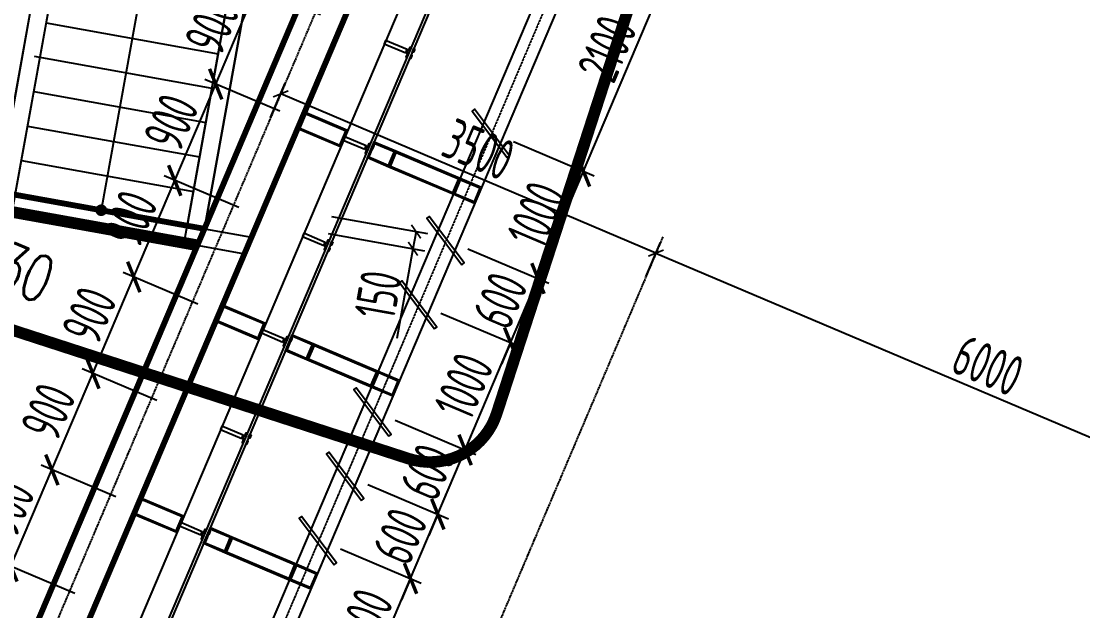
# Model space of a CAD drawing. Extents: x 11778731 to 12007717, y -6694179 to -6314888.
# Drawn here: x 11973594 to 11982707, y -6421778 to -6416713 of the extents above; entities that cross this region are included whole.
import ezdxf

# ---------------------------------------------------------------- set-up
doc = ezdxf.new("R2010")
doc.units = 0
doc.header["$LTSCALE"] = 10
doc.header["$MEASUREMENT"] = 0
for name, pattern in [('A3-RG-axis-100$0$CENTER', [2, 1.25, -0.25, 0.25, -0.25]), ('A3-RI-5F$0$DASH', [0.35, 0.25, -0.1]), ('A3-RI-5F$0$DASHDOT', [1, 0.5, -0.25, 0, -0.25]), ('DASHED2', [0.375, 0.25, -0.125])]:
    doc.linetypes.add(name, pattern=pattern)
for name, color, linetype in [('A-CLOD', 200, 'Continuous'), ('A3-RB-5F-100$0$A-DIMS-100', 1, 'Continuous'), ('A3-RG-axis-100$0$A-DIMS-100', 1, 'Continuous'), ('A3-RG-axis-100$0$A-GRID', 1, 'A3-RG-axis-100$0$CENTER'), ('A3-RI-5F$0$0M-FIRE', 30, 'A3-RI-5F$0$DASHDOT'), ('A3-RI-5F$0$A-DETAILS', 11, 'Continuous'), ('A3-RI-5F$0$A-FACD-ALUM', 30, 'Continuous'), ('A3-RI-5F$0$A-FLOR', 2, 'Continuous'), ('A3-RI-5F$0$A-GLAZ', 140, 'Continuous'), ('A3-RI-5F$0$A-STRS-HRAL', 80, 'Continuous'), ('A3-RV-5F$0$A-STRS', 50, 'Continuous'), ('A3-RV-5F$0$A-STRS-HRAL', 80, 'Continuous'), ('A3-RV-5F$0$A-SYMB-STRS', 1, 'Continuous'), ('A3-SYMB-5F-100$0$A-SYMB-NAME', 4, 'Continuous'), ('A3-SYMB-5F-100$0$A-SYMB-NAME-E', 4, 'Continuous'), ('A3-SYMB-5F-100$0$A-SYMB-STRS', 1, 'Continuous')]:
    doc.layers.add(name, color=color, linetype=linetype)
doc.styles.add('A3-RB-5F-100$0$XD2008', font='xd-hzs.shx', dxfattribs={"width": 0.7, "bigfont": 'xd-hztxt.shx'})
doc.styles.add('A3-RG-axis-100$0$XD2008', font='xd-hzs.shx', dxfattribs={"width": 0.7, "bigfont": 'xd-hztxt.shx'})
doc.styles.add('A3-SYMB-5F-100$0$ECADI-TXT', font='simplex.shx', dxfattribs={"bigfont": 'hztxt.shx'})
doc.dimstyles.new('A3-RB-5F-100$0$XD100$0', dxfattribs={"dimscale": 100, "dimtxt": 3.5, "dimasz": 2, "dimexe": 1, "dimexo": 2, "dimgap": 0.5, "dimtad": 1, "dimdec": 0, "dimdsep": 46, "dimtxsty": 'A3-RB-5F-100$0$XD2008', "dimblk1": 'A3-RB-5F-100$0$_ARCHTICK', "dimblk2": 'A3-RB-5F-100$0$_ARCHTICK', "dimsah": 1, "dimcen": 2.5, "dimclrt": 4, "dimaunit": 1, "dimadec": 0, "dimazin": 0, "dimtfac": 1, "dimtdec": 0, "dimtix": 1, "dimtmove": 0, "dimatfit": 3, "dimfxl": 0, "dimtolj": 1, "dimtzin": 0, "dimarcsym": 0})
doc.dimstyles.new('A3-RG-axis-100$0$XD100$0', dxfattribs={"dimscale": 100, "dimtxt": 3.5, "dimasz": 1, "dimexe": 1, "dimexo": 2, "dimgap": 0.5, "dimtad": 1, "dimdec": 0, "dimdsep": 46, "dimtxsty": 'A3-RG-axis-100$0$XD2008', "dimblk1": 'A3-RG-axis-100$0$_ARCHTICK', "dimblk2": 'A3-RG-axis-100$0$_ARCHTICK', "dimsah": 1, "dimcen": 2.5, "dimclrt": 4, "dimaunit": 1, "dimadec": 0, "dimazin": 0, "dimtfac": 1, "dimtdec": 0, "dimtix": 1, "dimtmove": 0, "dimatfit": 3, "dimfxl": 0, "dimtolj": 1, "dimtzin": 0, "dimarcsym": 0})

# ---------------------------------------------------------------- blocks, each defined once
blk = doc.blocks.new('A3-RI-5F')
at = {"layer": 'A3-RI-5F$0$0M-FIRE', "const_width": 100}
blk.add_lwpolyline([(11978127.2, -6392050.3), (11981718.3, -6393217.1), (11981918.5, -6393282.1), (11983619.4, -6393834.8), (11981025.6, -6401817.9, -0.089252), (11978423.6, -6405850.5, 0.095873), (11977106.7, -6407812.4), (11976851.3, -6408493), (11976456.6, -6410438.8), (11975165.8, -6410461.5, 0.078185), (11972830.6, -6410986.5), (11973149.5, -6418285.6), (11975106.4, -6418638)], format="xyb", dxfattribs=at)
at = {"layer": 'A3-RI-5F$0$A-DETAILS'}
for points in [[(11976808.4, -6417827.5), (11976749.8, -6417965.6), (11976565.7, -6417887.4), (11976624.3, -6417749.3)], [(11976795.3, -6417832.8), (11976744.5, -6417952.5), (11976578.8, -6417882.1), (11976629.6, -6417762.5)], [(11977360.7, -6418061.9), (11977302.1, -6418200), (11976749.8, -6417965.6), (11976808.4, -6417827.5)], [(11977347.6, -6418067.2), (11977296.8, -6418186.9), (11976762.9, -6417960.3), (11976813.7, -6417840.6)], [(11977544.8, -6418140.1), (11977486.2, -6418278.2), (11977302.1, -6418200), (11977360.7, -6418061.9)], [(11977531.7, -6418145.4), (11977480.9, -6418265), (11977315.2, -6418194.7), (11977366, -6418075)], [(11976105.1, -6419484.4), (11976046.4, -6419622.5), (11975862.3, -6419544.3), (11975921, -6419406.3)], [(11976091.9, -6419489.7), (11976041.1, -6419609.4), (11975875.5, -6419539), (11975926.2, -6419419.4)], [(11976657.4, -6419718.8), (11976598.7, -6419856.9), (11976046.4, -6419622.5), (11976105.1, -6419484.4)], [(11976644.2, -6419724.1), (11976593.4, -6419843.8), (11976059.6, -6419617.2), (11976110.4, -6419497.5)], [(11976841.5, -6419797), (11976782.8, -6419935.1), (11976598.7, -6419856.9), (11976657.4, -6419718.8)], [(11976828.3, -6419802.3), (11976777.5, -6419921.9), (11976611.9, -6419851.6), (11976662.7, -6419732)], [(11975401.7, -6421141.3), (11975343.1, -6421279.4), (11975159, -6421201.2), (11975217.6, -6421063.2)], [(11975388.6, -6421146.6), (11975337.8, -6421266.3), (11975172.1, -6421195.9), (11975222.9, -6421076.3)], [(11975954, -6421375.7), (11975895.4, -6421513.8), (11975343.1, -6421279.4), (11975401.7, -6421141.3)], [(11975940.9, -6421381), (11975890.1, -6421500.7), (11975356.2, -6421274.1), (11975407, -6421154.4)], [(11976138.1, -6421453.9), (11976079.5, -6421592), (11975895.4, -6421513.8), (11975954, -6421375.7)], [(11976125, -6421459.2), (11976074.2, -6421578.9), (11975908.5, -6421508.5), (11975959.3, -6421388.9)]]:
    blk.add_lwpolyline(points, close=True, dxfattribs=at)
at = {"layer": 'A3-RI-5F$0$A-FACD-ALUM'}
for p, q in [((11976897.8, -6416976.9), (11976905.8, -6416996.6)), ((11976900.6, -6416970.4), (11976920.3, -6416962.4)), ((11976900.6, -6416970.4), (11976908.5, -6416990.1)), ((11976903.4, -6416963.9), (11976923, -6416955.9)), ((11976548.9, -6417798.8), (11976568.6, -6417790.9)), ((11976548.9, -6417798.8), (11976556.9, -6417818.5)), ((11976551.7, -6417792.3), (11976571.4, -6417784.4)), ((11976546.2, -6417805.4), (11976554.1, -6417825)), ((11976197.3, -6418627.3), (11976216.9, -6418619.4)), ((11976200, -6418620.8), (11976219.7, -6418612.8)), ((11976194.5, -6418633.8), (11976202.5, -6418653.5)), ((11976197.3, -6418627.3), (11976205.2, -6418647)), ((11975848.4, -6419449.2), (11975868.1, -6419441.3)), ((11975842.9, -6419462.3), (11975850.8, -6419481.9)), ((11975845.6, -6419455.8), (11975865.3, -6419447.8)), ((11975845.6, -6419455.8), (11975853.6, -6419475.4)), ((11975491.2, -6420290.7), (11975499.1, -6420310.4)), ((11975494, -6420284.2), (11975513.6, -6420276.3)), ((11975494, -6420284.2), (11975501.9, -6420303.9)), ((11975496.7, -6420277.7), (11975516.4, -6420269.8)), ((11975139.5, -6421119.2), (11975147.5, -6421138.8)), ((11975142.3, -6421112.7), (11975162, -6421104.7)), ((11975142.3, -6421112.7), (11975150.3, -6421132.3)), ((11975145.1, -6421106.2), (11975164.7, -6421098.2))]:
    blk.add_line(p, q, dxfattribs=at)
for points in [[(11978189, -6391860.1), (11978365.4, -6391316.9), (11987372.2, -6391788.9), (11973314.7, -6424906.3)], [(11978237.5, -6391710.7), (11986780.8, -6392158.5), (11972568.2, -6425641.2)]]:
    blk.add_lwpolyline(points, dxfattribs=at)
for points in [[(11976894.7, -6416984.2), (11976906.5, -6416956.6), (11976722.4, -6416878.4), (11976710.6, -6416906.1)], [(11976941.2, -6416938.7), (11976929.5, -6416966.4), (11976920.3, -6416962.4), (11976932, -6416934.8)], [(11976973.4, -6416952.4), (11976961.7, -6416980), (11976952.5, -6416976.1), (11976964.2, -6416948.5)], [(11976906, -6417021.6), (11976917.7, -6416994), (11976908.5, -6416990.1), (11976896.8, -6417017.7)], [(11976938.2, -6417035.3), (11976950, -6417007.6), (11976940.8, -6417003.7), (11976929, -6417031.4)], [(11976335.5, -6417789.7), (11976394.1, -6417651.7), (11976025.9, -6417495.4), (11975967.3, -6417633.4)], [(11976330.2, -6417776.6), (11976381, -6417657), (11976031.2, -6417508.5), (11975980.4, -6417628.1)], [(11977766.4, -6417884.2), (11977786.4, -6417869.1), (11977485.4, -6417469.8), (11977465.5, -6417484.9)], [(11976543.1, -6417812.7), (11976554.8, -6417785), (11976370.7, -6417706.9), (11976359, -6417734.5)], [(11976589.5, -6417767.2), (11976577.8, -6417794.8), (11976568.6, -6417790.9), (11976580.3, -6417763.3)], [(11976621.8, -6417780.9), (11976610, -6417808.5), (11976600.8, -6417804.6), (11976612.5, -6417777)], [(11976554.4, -6417850), (11976566.1, -6417822.4), (11976556.9, -6417818.5), (11976545.2, -6417846.1)], [(11976586.6, -6417863.7), (11976598.3, -6417836.1), (11976589.1, -6417832.2), (11976577.4, -6417859.8)], [(11977375.7, -6418804.7), (11977395.6, -6418789.6), (11977094.7, -6418390.3), (11977074.7, -6418405.4)], [(11976191.4, -6418641.1), (11976203.1, -6418613.5), (11976019, -6418535.3), (11976007.3, -6418563)], [(11976237.9, -6418595.6), (11976226.2, -6418623.3), (11976216.9, -6418619.4), (11976228.7, -6418591.7)], [(11976270.1, -6418609.3), (11976258.4, -6418636.9), (11976249.2, -6418633), (11976260.9, -6418605.4)], [(11976202.7, -6418678.5), (11976214.4, -6418650.9), (11976205.2, -6418647), (11976193.5, -6418674.6)], [(11976234.9, -6418692.2), (11976246.6, -6418664.6), (11976237.4, -6418660.6), (11976225.7, -6418688.3)], [(11977141.2, -6419357), (11977161.2, -6419341.9), (11976860.3, -6418942.6), (11976840.3, -6418957.7)], [(11975632.2, -6419446.6), (11975690.8, -6419308.6), (11975322.6, -6419152.3), (11975264, -6419290.4)], [(11975626.9, -6419433.5), (11975677.7, -6419313.9), (11975327.9, -6419165.4), (11975277.1, -6419285.1)], [(11975839.8, -6419469.6), (11975851.5, -6419441.9), (11975667.4, -6419363.8), (11975655.7, -6419391.4)], [(11975886.2, -6419424.1), (11975874.5, -6419451.7), (11975865.3, -6419447.8), (11975877, -6419420.2)], [(11975918.4, -6419437.8), (11975906.7, -6419465.4), (11975897.5, -6419461.5), (11975909.2, -6419433.9)], [(11975851.1, -6419506.9), (11975862.8, -6419479.3), (11975853.6, -6419475.4), (11975841.8, -6419503)], [(11975883.3, -6419520.6), (11975895, -6419493), (11975885.8, -6419489.1), (11975874.1, -6419516.7)], [(11976750.5, -6420277.5), (11976770.5, -6420262.4), (11976469.5, -6419863.1), (11976449.6, -6419878.2)], [(11975488.1, -6420298), (11975499.8, -6420270.4), (11975315.7, -6420192.3), (11975304, -6420219.9)], [(11975534.6, -6420252.6), (11975522.8, -6420280.2), (11975513.6, -6420276.3), (11975525.4, -6420248.6)], [(11975499.4, -6420335.4), (11975511.1, -6420307.8), (11975501.9, -6420303.9), (11975490.2, -6420331.5)], [(11975531.6, -6420349.1), (11975543.3, -6420321.5), (11975534.1, -6420317.6), (11975522.4, -6420345.2)], [(11975566.8, -6420266.2), (11975555.1, -6420293.8), (11975545.9, -6420289.9), (11975557.6, -6420262.3)], [(11976516, -6420829.8), (11976536, -6420814.7), (11976235.1, -6420415.4), (11976215.1, -6420430.5)], [(11974928.9, -6421103.6), (11974987.5, -6420965.5), (11974619.3, -6420809.2), (11974560.7, -6420947.3)], [(11974923.6, -6421090.4), (11974974.4, -6420970.8), (11974624.6, -6420822.3), (11974573.8, -6420942)], [(11976281.6, -6421382.1), (11976301.6, -6421367), (11976000.7, -6420967.7), (11975980.7, -6420982.8)], [(11975136.4, -6421126.5), (11975148.2, -6421098.9), (11974964.1, -6421020.7), (11974952.3, -6421048.3)], [(11975182.9, -6421081), (11975171.2, -6421108.6), (11975162, -6421104.7), (11975173.7, -6421077.1)], [(11975147.7, -6421163.9), (11975159.5, -6421136.2), (11975150.3, -6421132.3), (11975138.5, -6421159.9)], [(11975180, -6421177.5), (11975191.7, -6421149.9), (11975182.5, -6421146), (11975170.7, -6421173.6)], [(11975215.1, -6421094.7), (11975203.4, -6421122.3), (11975194.2, -6421118.4), (11975205.9, -6421090.8)]]:
    blk.add_lwpolyline(points, close=True, dxfattribs=at)
at = {"layer": 'A3-RI-5F$0$A-FLOR', "linetype": 'A3-RI-5F$0$DASH', "const_width": 50}
blk.add_lwpolyline([(11978173.5, -6391907.6), (11983808.4, -6393738.5), (11981166.4, -6401870, -0.089363), (11978533.3, -6405952.9, 0.16088), (11976814.5, -6409345.1), (11976779.4, -6409539.8), (11976579.8, -6410648), (11976297.4, -6410621.5, 0.112692), (11972985.2, -6411088.7), (11973294.1, -6418159.3), (11975166.5, -6418496.5)], format="xyb", dxfattribs=at)
for points in [[(11897636.5, -6393080), (11898125.1, -6393287.4), (11898322.7, -6393228.5), (11896985.5, -6418742.1), (11920412.3, -6428686.2), (11921779.8, -6425464.4), (11976706.5, -6448779.4), (11984755.5, -6429817), (11972558.8, -6424639.8), (11986355.7, -6392136.2)], [(11922332.2, -6425698.9), (11977074.7, -6448935.7), (11985123.7, -6429973.3), (11972927, -6424796.1), (11986780.8, -6392158.5)]]:
    blk.add_lwpolyline(points, dxfattribs=at)
at = {"layer": 'A3-RI-5F$0$A-GLAZ'}
for p, q in [((11988804.6, -6391613.6), (11974465.3, -6425394.8)), ((11988508.9, -6391798.4), (11974281.2, -6425316.6))]:
    blk.add_line(p, q, dxfattribs=at)
for points in [[(11977975, -6391790.5), (11978204.8, -6391083.2), (11987704.9, -6391581), (11973521.8, -6424994.3)], [(11977951.2, -6391782.8), (11978187, -6391057.2), (11987741.9, -6391557.9), (11973544.8, -6425004)]]:
    blk.add_lwpolyline(points, dxfattribs=at)
at = {"layer": 'A3-RI-5F$0$A-GLAZ', "linetype": 'A3-RI-5F$0$DASH'}
blk.add_lwpolyline([(11987700.3, -6391655.9), (11988656.7, -6391706), (11974373.3, -6425355.7)], dxfattribs=at)
at = {"layer": 'A3-RI-5F$0$A-STRS-HRAL'}
for p, q in [((11975166.3, -6418496.4), (11976847, -6409164.8)), ((11973394.8, -6418177.4), (11974750.3, -6410651)), ((11973515.9, -6418351.6), (11974905.9, -6410633.6)), ((11974992.1, -6418617.5), (11976382.1, -6410899.4)), ((11975166.3, -6418496.4), (11975570.1, -6418569.2)), ((11974992.1, -6418617.5), (11975510, -6418710.8))]:
    blk.add_line(p, q, dxfattribs=at)
blk = doc.blocks.new('A3-RG-axis-100$0$_ARCHTICK')
at = {"color": 0, "linetype": 'ByBlock', "const_width": 0.15}
blk.add_lwpolyline([(-0.5, -0.5), (0.5, 0.5)], dxfattribs=at)
blk = doc.blocks.new('*D260')
at = {"layer": 'A3-RG-axis-100$0$A-DIMS-100', "color": 0, "lineweight": -2}
for p, q in [((11975735.1, -6417540.7), (11975860.5, -6417245.3)), ((11979043.2, -6418704.9), (11975821.5, -6417337.3)), ((11978956.9, -6418908.2), (11979082.3, -6418612.8))]:
    blk.add_line(p, q, dxfattribs=at)
at = {"layer": 'Defpoints', "color": 0}
for p in [(11975821.5, -6417337.3), (11975657, -6417724.8), (11978878.7, -6419092.4)]:
    blk.add_point(p, dxfattribs=at)
at = {"layer": 'A3-RG-axis-100$0$A-DIMS-100', "color": 0, "lineweight": -2, "xscale": 100, "yscale": 100, "zscale": 100}
for p, rotation in [((11975821.5, -6417337.3), 157.0000000217818), ((11979043.2, -6418704.9), 337.0000000217818)]:
    blk.add_blockref('A3-RG-axis-100$0$_ARCHTICK', p, dxfattribs=dict(at, rotation=rotation))
at = {"layer": 'A3-RG-axis-100$0$A-DIMS-100', "color": 4, "insert": (11977520.3, -6417814), "char_height": 350, "attachment_point": 5, "rotation": 337, "style": 'A3-RG-axis-100$0$XD2008'}
blk.add_mtext('\\A1;3500', dxfattribs=at)
blk = doc.blocks.new('*D264')
at = {"layer": 'A3-RG-axis-100$0$A-DIMS-100', "color": 0, "lineweight": -2}
for p, q in [((11978956.9, -6418908.2), (11979082.3, -6418612.8)), ((11979043.2, -6418704.9), (11984566.3, -6421049.3)), ((11984480, -6421252.7), (11984605.4, -6420957.2))]:
    blk.add_line(p, q, dxfattribs=at)
at = {"layer": 'Defpoints', "color": 0}
for p in [(11978878.7, -6419092.4), (11984566.3, -6421049.3), (11984401.8, -6421436.8)]:
    blk.add_point(p, dxfattribs=at)
at = {"layer": 'A3-RG-axis-100$0$A-DIMS-100', "color": 0, "lineweight": -2, "xscale": 100, "yscale": 100, "zscale": 100}
for p, rotation in [((11979043.2, -6418704.9), 156.9999999999013), ((11984566.3, -6421049.3), 336.9999999999013)]:
    blk.add_blockref('A3-RG-axis-100$0$_ARCHTICK', p, dxfattribs=dict(at, rotation=rotation))
at = {"layer": 'A3-RG-axis-100$0$A-DIMS-100', "color": 4, "insert": (11981892.7, -6419670), "char_height": 350, "attachment_point": 5, "rotation": 337, "style": 'A3-RG-axis-100$0$XD2008'}
blk.add_mtext('\\A1;6000', dxfattribs=at)
blk = doc.blocks.new('A3-SYMB-5F-100$0$ECADI-TAG-NAME')
at = {"layer": 'A3-SYMB-5F-100$0$A-SYMB-NAME', "style": 'A3-SYMB-5F-100$0$ECADI-TXT', "width": 0.7}
blk.add_attdef('CHINESENAME', (1.855, 1.528), '', height=4, dxfattribs=at)
at = {"layer": 'A3-SYMB-5F-100$0$A-SYMB-NAME-E', "style": 'A3-SYMB-5F-100$0$ECADI-TXT', "width": 0.7}
blk.add_attdef('ENGLISHLOW', (2.183, 6.956), '', height=2.5, dxfattribs=at)
blk = doc.blocks.new('A3-SYMB-5F-100')
at = {"layer": 'A3-SYMB-5F-100$0$A-SYMB-STRS'}
ref = blk.add_blockref('A3-SYMB-5F-100$0$ECADI-TAG-NAME', (11971736.7, -6418453.3, 0), dxfattribs=dict(at, xscale=99.99999999999999, yscale=99.99999999999999, zscale=99.99999999999993, rotation=337))
ref.add_attrib('CHINESENAME', '5F到4F下30', (11971967.2, -6418385.2), dxfattribs={"height": 400, "rotation": 337, "style": 'A3-SYMB-5F-100$0$ECADI-TXT', "width": 0.7})
blk = doc.blocks.new('A3-RV-5F')
at = {"layer": 'A3-RV-5F$0$A-STRS'}
for p, q in [((11973808.3, -6416727.7), (11975284.6, -6416993.6)), ((11973706, -6417014.1), (11975231.4, -6417288.9)), ((11973702, -6417318.2), (11975178.2, -6417584.1)), ((11973648.8, -6417613.5), (11975125.1, -6417879.4)), ((11973595.6, -6417908.7), (11975071.9, -6418174.6)), ((11973542.5, -6418204), (11975018.7, -6418469.9))]:
    blk.add_line(p, q, dxfattribs=at)
at = {"layer": 'A3-RV-5F$0$A-STRS-HRAL'}
for p, q in [((11976814.7, -6409343.7), (11975166.3, -6418496.4)), ((11973421.4, -6418029.8), (11974745.9, -6410675.5)), ((11973542.5, -6418204), (11974901.8, -6410656.2)), ((11976430, -6410633.8), (11975018.7, -6418469.9))]:
    blk.add_line(p, q, dxfattribs=at)
at = {"layer": 'A3-RV-5F$0$A-SYMB-STRS', "extrusion": (-4.71341e-09, -4.85371e-09, -1)}
blk.add_line((11975674.1, -6410599.7), (11974280.6, -6418336.9), dxfattribs=at)
at = {"layer": 'A3-RV-5F$0$A-SYMB-STRS', "extrusion": (3.13052e-16, -1.38956e-14, -1), "const_width": 50, "elevation": 0}
blk.add_lwpolyline([(-11974259.5, -6418323.6, 1), (-11974301.7, -6418350.3, 1)], format="xyb", close=True, dxfattribs=at)
blk = doc.blocks.new('A3-RB-5F-100$0$_ARCHTICK')
at = {"color": 0, "linetype": 'ByBlock', "const_width": 0.15}
blk.add_lwpolyline([(-0.5, -0.5), (0.5, 0.5)], dxfattribs=at)
blk = doc.blocks.new('*D353')
at = {"layer": 'A3-RB-5F-100$0$A-DIMS-100', "color": 0, "lineweight": -2}
for p, q in [((11975615.1, -6416424.7), (11975966.8, -6415596.3)), ((11976515.9, -6415829.4), (11975874.7, -6415557.2)), ((11976164.2, -6416657.8), (11975523, -6416385.7))]:
    blk.add_line(p, q, dxfattribs=at)
at = {"layer": 'Defpoints', "color": 0}
for p in [(11975966.8, -6415596.3), (11976700, -6415907.5), (11976348.3, -6416736)]:
    blk.add_point(p, dxfattribs=at)
at = {"layer": 'A3-RB-5F-100$0$A-DIMS-100', "color": 0, "lineweight": -2, "xscale": 200, "yscale": 200, "zscale": 200}
for p, rotation in [((11975966.8, -6415596.3), 67.00000002025394), ((11975615.1, -6416424.7), 247.0000000202539)]:
    blk.add_blockref('A3-RB-5F-100$0$_ARCHTICK', p, dxfattribs=dict(at, rotation=rotation))
at = {"layer": 'A3-RB-5F-100$0$A-DIMS-100', "color": 4, "insert": (11975583.8, -6415922.6), "char_height": 350, "attachment_point": 5, "rotation": 67, "style": 'A3-RB-5F-100$0$XD2008'}
blk.add_mtext('\\A1;900', dxfattribs=at)
blk = doc.blocks.new('*D354')
at = {"layer": 'A3-RB-5F-100$0$A-DIMS-100', "color": 0, "lineweight": -2}
for p, q in [((11975263.4, -6417253.2), (11975615.1, -6416424.7)), ((11976164.2, -6416657.8), (11975523, -6416385.7)), ((11975812.5, -6417486.3), (11975171.4, -6417214.1))]:
    blk.add_line(p, q, dxfattribs=at)
at = {"layer": 'Defpoints', "color": 0}
for p in [(11975615.1, -6416424.7), (11976348.3, -6416736), (11975996.6, -6417564.4)]:
    blk.add_point(p, dxfattribs=at)
at = {"layer": 'A3-RB-5F-100$0$A-DIMS-100', "color": 0, "lineweight": -2, "xscale": 200, "yscale": 200, "zscale": 200}
for p, rotation in [((11975615.1, -6416424.7), 67.00000002040942), ((11975263.4, -6417253.2), 247.0000000204094)]:
    blk.add_blockref('A3-RB-5F-100$0$_ARCHTICK', p, dxfattribs=dict(at, rotation=rotation))
at = {"layer": 'A3-RB-5F-100$0$A-DIMS-100', "color": 4, "insert": (11975232.2, -6416751), "char_height": 350, "attachment_point": 5, "rotation": 67, "style": 'A3-RB-5F-100$0$XD2008'}
blk.add_mtext('\\A1;900', dxfattribs=at)
blk = doc.blocks.new('*D355')
at = {"layer": 'A3-RB-5F-100$0$A-DIMS-100', "color": 0, "lineweight": -2}
for p, q in [((11974911.8, -6418081.6), (11975263.4, -6417253.2)), ((11975812.5, -6417486.3), (11975171.4, -6417214.1)), ((11975460.9, -6418314.7), (11974819.7, -6418042.6))]:
    blk.add_line(p, q, dxfattribs=at)
at = {"layer": 'Defpoints', "color": 0}
for p in [(11975263.4, -6417253.2), (11975996.6, -6417564.4), (11975645, -6418392.9)]:
    blk.add_point(p, dxfattribs=at)
at = {"layer": 'A3-RB-5F-100$0$A-DIMS-100', "color": 0, "lineweight": -2, "xscale": 200, "yscale": 200, "zscale": 200}
for p, rotation in [((11975263.4, -6417253.2), 67.00000002031676), ((11974911.8, -6418081.6), 247.0000000203168)]:
    blk.add_blockref('A3-RB-5F-100$0$_ARCHTICK', p, dxfattribs=dict(at, rotation=rotation))
at = {"layer": 'A3-RB-5F-100$0$A-DIMS-100', "color": 4, "insert": (11974880.5, -6417579.5), "char_height": 350, "attachment_point": 5, "rotation": 67, "style": 'A3-RB-5F-100$0$XD2008'}
blk.add_mtext('\\A1;900', dxfattribs=at)
blk = doc.blocks.new('*D356')
at = {"layer": 'A3-RB-5F-100$0$A-DIMS-100', "color": 0, "lineweight": -2}
for p, q in [((11975460.9, -6418314.7), (11974819.7, -6418042.6)), ((11974560.1, -6418910.1), (11974911.8, -6418081.6)), ((11975109.2, -6419143.2), (11974468.1, -6418871))]:
    blk.add_line(p, q, dxfattribs=at)
at = {"layer": 'Defpoints', "color": 0}
for p in [(11974911.8, -6418081.6), (11975645, -6418392.9), (11975293.3, -6419221.3)]:
    blk.add_point(p, dxfattribs=at)
at = {"layer": 'A3-RB-5F-100$0$A-DIMS-100', "color": 0, "lineweight": -2, "xscale": 200, "yscale": 200, "zscale": 200}
for p, rotation in [((11974911.8, -6418081.6), 67.00000002036309), ((11974560.1, -6418910.1), 247.0000000203631)]:
    blk.add_blockref('A3-RB-5F-100$0$_ARCHTICK', p, dxfattribs=dict(at, rotation=rotation))
at = {"layer": 'A3-RB-5F-100$0$A-DIMS-100', "color": 4, "insert": (11974528.8, -6418408), "char_height": 350, "attachment_point": 5, "rotation": 67, "style": 'A3-RB-5F-100$0$XD2008'}
blk.add_mtext('\\A1;900', dxfattribs=at)
blk = doc.blocks.new('*D357')
at = {"layer": 'A3-RB-5F-100$0$A-DIMS-100', "color": 0, "lineweight": -2}
for p, q in [((11975109.2, -6419143.2), (11974468.1, -6418871)), ((11974208.5, -6419738.5), (11974560.1, -6418910.1)), ((11974757.6, -6419971.6), (11974116.4, -6419699.5))]:
    blk.add_line(p, q, dxfattribs=at)
at = {"layer": 'Defpoints', "color": 0}
for p in [(11974560.1, -6418910.1), (11975293.3, -6419221.3), (11974941.7, -6420049.8)]:
    blk.add_point(p, dxfattribs=at)
at = {"layer": 'A3-RB-5F-100$0$A-DIMS-100', "color": 0, "lineweight": -2, "xscale": 200, "yscale": 200, "zscale": 200}
for p, rotation in [((11974560.1, -6418910.1), 67.00000002031676), ((11974208.5, -6419738.5), 247.0000000203168)]:
    blk.add_blockref('A3-RB-5F-100$0$_ARCHTICK', p, dxfattribs=dict(at, rotation=rotation))
at = {"layer": 'A3-RB-5F-100$0$A-DIMS-100', "color": 4, "insert": (11974177.2, -6419236.4), "char_height": 350, "attachment_point": 5, "rotation": 67, "style": 'A3-RB-5F-100$0$XD2008'}
blk.add_mtext('\\A1;900', dxfattribs=at)
blk = doc.blocks.new('*D358')
at = {"layer": 'A3-RB-5F-100$0$A-DIMS-100', "color": 0, "lineweight": -2}
for p, q in [((11974757.6, -6419971.6), (11974116.4, -6419699.5)), ((11973856.8, -6420567), (11974208.5, -6419738.5)), ((11974405.9, -6420800.1), (11973764.8, -6420527.9))]:
    blk.add_line(p, q, dxfattribs=at)
at = {"layer": 'Defpoints', "color": 0}
for p in [(11974208.5, -6419738.5), (11974941.7, -6420049.8), (11974590, -6420878.2)]:
    blk.add_point(p, dxfattribs=at)
at = {"layer": 'A3-RB-5F-100$0$A-DIMS-100', "color": 0, "lineweight": -2, "xscale": 200, "yscale": 200, "zscale": 200}
for p, rotation in [((11974208.5, -6419738.5), 67.00000002036309), ((11973856.8, -6420567), 247.0000000203631)]:
    blk.add_blockref('A3-RB-5F-100$0$_ARCHTICK', p, dxfattribs=dict(at, rotation=rotation))
at = {"layer": 'A3-RB-5F-100$0$A-DIMS-100', "color": 4, "insert": (11973825.5, -6420064.9), "char_height": 350, "attachment_point": 5, "rotation": 67, "style": 'A3-RB-5F-100$0$XD2008'}
blk.add_mtext('\\A1;900', dxfattribs=at)
blk = doc.blocks.new('*D359')
at = {"layer": 'A3-RB-5F-100$0$A-DIMS-100', "color": 0, "lineweight": -2}
for p, q in [((11974405.9, -6420800.1), (11973764.8, -6420527.9)), ((11973505.1, -6421395.5), (11973856.8, -6420567)), ((11974054.2, -6421628.5), (11973413.1, -6421356.4))]:
    blk.add_line(p, q, dxfattribs=at)
at = {"layer": 'Defpoints', "color": 0}
for p in [(11973856.8, -6420567), (11974590, -6420878.2), (11974238.3, -6421706.7)]:
    blk.add_point(p, dxfattribs=at)
at = {"layer": 'A3-RB-5F-100$0$A-DIMS-100', "color": 0, "lineweight": -2, "xscale": 200, "yscale": 200, "zscale": 200}
for p, rotation in [((11973856.8, -6420567), 67.00000002025394), ((11973505.1, -6421395.5), 247.0000000202539)]:
    blk.add_blockref('A3-RB-5F-100$0$_ARCHTICK', p, dxfattribs=dict(at, rotation=rotation))
at = {"layer": 'A3-RB-5F-100$0$A-DIMS-100', "color": 4, "insert": (11973473.9, -6420893.3), "char_height": 350, "attachment_point": 5, "rotation": 67, "style": 'A3-RB-5F-100$0$XD2008'}
blk.add_mtext('\\A1;900', dxfattribs=at)
blk = doc.blocks.new('*D360')
at = {"layer": 'A3-RB-5F-100$0$A-DIMS-100', "color": 0, "lineweight": -2}
for p, q in [((11973153.5, -6422223.9), (11973505.1, -6421395.5)), ((11974054.2, -6421628.5), (11973413.1, -6421356.4)), ((11973702.6, -6422457), (11973061.4, -6422184.8))]:
    blk.add_line(p, q, dxfattribs=at)
at = {"layer": 'Defpoints', "color": 0}
for p in [(11973505.1, -6421395.5), (11974238.3, -6421706.7), (11973886.7, -6422535.1)]:
    blk.add_point(p, dxfattribs=at)
at = {"layer": 'A3-RB-5F-100$0$A-DIMS-100', "color": 0, "lineweight": -2, "xscale": 200, "yscale": 200, "zscale": 200}
for p, rotation in [((11973505.1, -6421395.5), 67.00000002033991), ((11973153.5, -6422223.9), 247.0000000203399)]:
    blk.add_blockref('A3-RB-5F-100$0$_ARCHTICK', p, dxfattribs=dict(at, rotation=rotation))
at = {"layer": 'A3-RB-5F-100$0$A-DIMS-100', "color": 4, "insert": (11973122.2, -6421721.8), "char_height": 350, "attachment_point": 5, "rotation": 67, "style": 'A3-RB-5F-100$0$XD2008'}
blk.add_mtext('\\A1;900', dxfattribs=at)
blk = doc.blocks.new('*D581')
at = {"layer": 'A3-RB-5F-100$0$A-DIMS-100', "color": 0, "lineweight": -2}
for p, q in [((11976256.8, -6418389.4), (11977082.1, -6418538.1)), ((11976983.7, -6418520.4), (11976957.1, -6418668)), ((11976230.2, -6418537.1), (11977055.5, -6418685.7)), ((11976957.1, -6418668), (11976818.3, -6419438.9))]:
    blk.add_line(p, q, dxfattribs=at)
at = {"layer": 'Defpoints', "color": 0}
for p in [(11976059.9, -6418354), (11976033.4, -6418501.6), (11976983.7, -6418520.4)]:
    blk.add_point(p, dxfattribs=at)
at = {"layer": 'A3-RB-5F-100$0$A-DIMS-100', "color": 0, "lineweight": -2, "xscale": 100, "yscale": 100, "zscale": 100}
for p, rotation in [((11976983.7, -6418520.4), 79.79058758515417), ((11976957.1, -6418668), 259.7905875851542)]:
    blk.add_blockref('A3-RB-5F-100$0$_ARCHTICK', p, dxfattribs=dict(at, rotation=rotation))
at = {"layer": 'A3-RB-5F-100$0$A-DIMS-100', "color": 4, "insert": (11976657.4, -6419062.8), "char_height": 350, "attachment_point": 5, "rotation": 79.79059, "style": 'A3-RB-5F-100$0$XD2008'}
blk.add_mtext('\\A1;150', dxfattribs=at)
blk = doc.blocks.new('*D718')
at = {"layer": 'A3-RB-5F-100$0$A-DIMS-100', "color": 0, "lineweight": -2}
for p, q in [((11978640.5, -6415814.6), (11979333.2, -6416108.6)), ((11978420.6, -6418002.5), (11979241.1, -6416069.5)), ((11977820, -6417747.6), (11978512.6, -6418041.6))]:
    blk.add_line(p, q, dxfattribs=at)
at = {"layer": 'Defpoints', "color": 0}
for p in [(11978456.4, -6415736.4), (11979241.1, -6416069.5), (11977635.9, -6417669.5)]:
    blk.add_point(p, dxfattribs=at)
at = {"layer": 'A3-RB-5F-100$0$A-DIMS-100', "color": 0, "lineweight": -2, "xscale": 200, "yscale": 200, "zscale": 200}
for p, rotation in [((11979241.1, -6416069.5), 66.99999999991712), ((11978420.6, -6418002.5), 246.9999999999171)]:
    blk.add_blockref('A3-RB-5F-100$0$_ARCHTICK', p, dxfattribs=dict(at, rotation=rotation))
at = {"layer": 'A3-RB-5F-100$0$A-DIMS-100', "color": 4, "insert": (11978623.7, -6416948.1), "char_height": 350, "attachment_point": 5, "rotation": 67, "style": 'A3-RB-5F-100$0$XD2008'}
blk.add_mtext('\\A1;2100', dxfattribs=at)
blk = doc.blocks.new('*D719')
at = {"layer": 'A3-RB-5F-100$0$A-DIMS-100', "color": 0, "lineweight": -2}
for p, q in [((11977820, -6417747.6), (11978512.6, -6418041.6)), ((11978029.9, -6418923.1), (11978420.6, -6418002.5)), ((11977429.3, -6418668.1), (11978121.9, -6418962.1))]:
    blk.add_line(p, q, dxfattribs=at)
at = {"layer": 'Defpoints', "color": 0}
for p in [(11977635.9, -6417669.5), (11978420.6, -6418002.5), (11977245.2, -6418590)]:
    blk.add_point(p, dxfattribs=at)
at = {"layer": 'A3-RB-5F-100$0$A-DIMS-100', "color": 0, "lineweight": -2, "xscale": 200, "yscale": 200, "zscale": 200}
for p, rotation in [((11978420.6, -6418002.5), 66.99999999977582), ((11978029.9, -6418923.1), 246.9999999997758)]:
    blk.add_blockref('A3-RB-5F-100$0$_ARCHTICK', p, dxfattribs=dict(at, rotation=rotation))
at = {"layer": 'A3-RB-5F-100$0$A-DIMS-100', "color": 4, "insert": (11978018.1, -6418374.9), "char_height": 350, "attachment_point": 5, "rotation": 67, "style": 'A3-RB-5F-100$0$XD2008'}
blk.add_mtext('\\A1;1000', dxfattribs=at)
blk = doc.blocks.new('*D720')
at = {"layer": 'A3-RB-5F-100$0$A-DIMS-100', "color": 0, "lineweight": -2}
for p, q in [((11977429.3, -6418668.1), (11978121.9, -6418962.1)), ((11978029.9, -6418923.1), (11978108, -6418739)), ((11977795.4, -6419475.4), (11978029.9, -6418923.1)), ((11977194.8, -6419220.4), (11977887.5, -6419514.4)), ((11977795.4, -6419475.4), (11977717.3, -6419659.5))]:
    blk.add_line(p, q, dxfattribs=at)
at = {"layer": 'Defpoints', "color": 0}
for p in [(11977245.2, -6418590), (11978029.9, -6418923.1), (11977010.7, -6419142.3)]:
    blk.add_point(p, dxfattribs=at)
at = {"layer": 'A3-RB-5F-100$0$A-DIMS-100', "color": 0, "lineweight": -2, "xscale": 200, "yscale": 200, "zscale": 200}
for p, rotation in [((11978029.9, -6418923.1), 247.0000000000146), ((11977795.4, -6419475.4), 67.00000000001455)]:
    blk.add_blockref('A3-RB-5F-100$0$_ARCHTICK', p, dxfattribs=dict(at, rotation=rotation))
at = {"layer": 'A3-RB-5F-100$0$A-DIMS-100', "color": 4, "insert": (11977705.5, -6419111.3), "char_height": 350, "attachment_point": 5, "rotation": 67, "style": 'A3-RB-5F-100$0$XD2008'}
blk.add_mtext('\\A1;600', dxfattribs=at)
blk = doc.blocks.new('*D721')
at = {"layer": 'A3-RB-5F-100$0$A-DIMS-100', "color": 0, "lineweight": -2}
for p, q in [((11977194.8, -6419220.4), (11977887.5, -6419514.4)), ((11977404.7, -6420395.9), (11977795.4, -6419475.4)), ((11976804.1, -6420140.9), (11977496.7, -6420434.9))]:
    blk.add_line(p, q, dxfattribs=at)
at = {"layer": 'Defpoints', "color": 0}
for p in [(11977010.7, -6419142.3), (11977795.4, -6419475.4), (11976620, -6420062.8)]:
    blk.add_point(p, dxfattribs=at)
at = {"layer": 'A3-RB-5F-100$0$A-DIMS-100', "color": 0, "lineweight": -2, "xscale": 200, "yscale": 200, "zscale": 200}
for p, rotation in [((11977795.4, -6419475.4), 66.99999999979894), ((11977404.7, -6420395.9), 246.9999999997989)]:
    blk.add_blockref('A3-RB-5F-100$0$_ARCHTICK', p, dxfattribs=dict(at, rotation=rotation))
at = {"layer": 'A3-RB-5F-100$0$A-DIMS-100', "color": 4, "insert": (11977392.9, -6419847.7), "char_height": 350, "attachment_point": 5, "rotation": 67, "style": 'A3-RB-5F-100$0$XD2008'}
blk.add_mtext('\\A1;1000', dxfattribs=at)
blk = doc.blocks.new('*D722')
at = {"layer": 'A3-RB-5F-100$0$A-DIMS-100', "color": 0, "lineweight": -2}
for p, q in [((11976804.1, -6420140.9), (11977496.7, -6420434.9)), ((11977404.7, -6420395.9), (11977482.8, -6420211.8)), ((11977170.2, -6420948.2), (11977404.7, -6420395.9)), ((11976569.7, -6420693.2), (11977262.3, -6420987.2)), ((11977170.2, -6420948.2), (11977092.1, -6421132.3))]:
    blk.add_line(p, q, dxfattribs=at)
at = {"layer": 'Defpoints', "color": 0}
for p in [(11976620, -6420062.8), (11977404.7, -6420395.9), (11976385.6, -6420615.1)]:
    blk.add_point(p, dxfattribs=at)
at = {"layer": 'A3-RB-5F-100$0$A-DIMS-100', "color": 0, "lineweight": -2, "xscale": 200, "yscale": 200, "zscale": 200}
for p, rotation in [((11977404.7, -6420395.9), 247.0000000000093), ((11977170.2, -6420948.2), 67.00000000000928)]:
    blk.add_blockref('A3-RB-5F-100$0$_ARCHTICK', p, dxfattribs=dict(at, rotation=rotation))
at = {"layer": 'A3-RB-5F-100$0$A-DIMS-100', "color": 4, "insert": (11977080.4, -6420584.1), "char_height": 350, "attachment_point": 5, "rotation": 67, "style": 'A3-RB-5F-100$0$XD2008'}
blk.add_mtext('\\A1;600', dxfattribs=at)
blk = doc.blocks.new('*D723')
at = {"layer": 'A3-RB-5F-100$0$A-DIMS-100', "color": 0, "lineweight": -2}
for p, q in [((11976569.7, -6420693.2), (11977262.3, -6420987.2)), ((11977170.2, -6420948.2), (11977248.4, -6420764.1)), ((11976935.8, -6421500.5), (11977170.2, -6420948.2)), ((11976335.2, -6421245.5), (11977027.9, -6421539.5)), ((11976935.8, -6421500.5), (11976857.7, -6421684.6))]:
    blk.add_line(p, q, dxfattribs=at)
at = {"layer": 'Defpoints', "color": 0}
for p in [(11976385.6, -6420615.1), (11977170.2, -6420948.2), (11976151.1, -6421167.4)]:
    blk.add_point(p, dxfattribs=at)
at = {"layer": 'A3-RB-5F-100$0$A-DIMS-100', "color": 0, "lineweight": -2, "xscale": 200, "yscale": 200, "zscale": 200}
for p, rotation in [((11977170.2, -6420948.2), 246.9999999997166), ((11976935.8, -6421500.5), 66.99999999971655)]:
    blk.add_blockref('A3-RB-5F-100$0$_ARCHTICK', p, dxfattribs=dict(at, rotation=rotation))
at = {"layer": 'A3-RB-5F-100$0$A-DIMS-100', "color": 4, "insert": (11976845.9, -6421136.4), "char_height": 350, "attachment_point": 5, "rotation": 67, "style": 'A3-RB-5F-100$0$XD2008'}
blk.add_mtext('\\A1;600', dxfattribs=at)
blk = doc.blocks.new('*D724')
at = {"layer": 'A3-RB-5F-100$0$A-DIMS-100', "color": 0, "lineweight": -2}
for p, q in [((11976335.2, -6421245.5), (11977027.9, -6421539.5)), ((11976545.1, -6422421), (11976935.8, -6421500.5)), ((11975944.5, -6422166), (11976637.1, -6422460))]:
    blk.add_line(p, q, dxfattribs=at)
at = {"layer": 'Defpoints', "color": 0}
for p in [(11976151.1, -6421167.4), (11976935.8, -6421500.5), (11975760.4, -6422087.9)]:
    blk.add_point(p, dxfattribs=at)
at = {"layer": 'A3-RB-5F-100$0$A-DIMS-100', "color": 0, "lineweight": -2, "xscale": 200, "yscale": 200, "zscale": 200}
for p, rotation in [((11976935.8, -6421500.5), 66.99999999988684), ((11976545.1, -6422421), 246.9999999998868)]:
    blk.add_blockref('A3-RB-5F-100$0$_ARCHTICK', p, dxfattribs=dict(at, rotation=rotation))
at = {"layer": 'A3-RB-5F-100$0$A-DIMS-100', "color": 4, "insert": (11976533.3, -6421872.8), "char_height": 350, "attachment_point": 5, "rotation": 67, "style": 'A3-RB-5F-100$0$XD2008'}
blk.add_mtext('\\A1;1000', dxfattribs=at)
blk = doc.blocks.new('A3-RG-axis-100')
at = {"layer": 'A3-RG-axis-100$0$A-GRID'}
for p, q in [((11987492, -6389843.2), (11971114.4, -6428426.5)), ((11979102.4, -6418565.4), (11947827.8, -6492243.7))]:
    blk.add_line(p, q, dxfattribs=at)
at = {"layer": 'A3-RG-axis-100$0$A-DIMS-100'}
dim = blk.add_linear_dim(base=(11975821.5, -6417337.3), p1=(11978878.7, -6419092.4), p2=(11975657, -6417724.8), angle=337, dimstyle='A3-RG-axis-100$0$XD100$0', override={"dimasz": 1}, dxfattribs=at)
dim.commit()
dim.dimension.update_dxf_attribs({"geometry": '*D260', "text_midpoint": (11977520.3, -6417814)})
dim = blk.add_aligned_dim(p1=(11978878.7, -6419092.4), p2=(11984401.8, -6421436.8), distance=420.9, text='6000', dimstyle='A3-RG-axis-100$0$XD100$0', override={"dimasz": 1}, dxfattribs=at)
dim.commit()
dim.dimension.update_dxf_attribs({"geometry": '*D264', "text_midpoint": (11981892.7, -6419670)})
blk = doc.blocks.new('A3-RB-5F-100')
at = {"layer": 'A3-RB-5F-100$0$A-DIMS-100'}
for base, p1, p2, picture, middle in [((11975966.8, -6415596.3), (11976348.3, -6416736), (11976700, -6415907.5), '*D353', (11975790.9, -6416010.5)), ((11975615.1, -6416424.7), (11975996.6, -6417564.4), (11976348.3, -6416736), '*D354', (11975439.3, -6416839)), ((11975263.4, -6417253.2), (11975645, -6418392.9), (11975996.6, -6417564.4), '*D355', (11975087.6, -6417667.4)), ((11974911.8, -6418081.6), (11975293.3, -6419221.3), (11975645, -6418392.9), '*D356', (11974736, -6418495.9)), ((11974560.1, -6418910.1), (11974941.7, -6420049.8), (11975293.3, -6419221.3), '*D357', (11974384.3, -6419324.3)), ((11974208.5, -6419738.5), (11974590, -6420878.2), (11974941.7, -6420049.8), '*D358', (11974032.6, -6420152.8)), ((11973856.8, -6420567), (11974238.3, -6421706.7), (11974590, -6420878.2), '*D359', (11973681, -6420981.2)), ((11973505.1, -6421395.5), (11973886.7, -6422535.1), (11974238.3, -6421706.7), '*D360', (11973329.3, -6421809.7))]:
    dim = blk.add_linear_dim(base=base, p1=p1, p2=p2, angle=67, text='900', dimstyle='A3-RB-5F-100$0$XD100$0', dxfattribs=at)
    dim.commit()
    dim.dimension.update_dxf_attribs({"geometry": picture, "text_midpoint": middle, "dimtype": 129})
for p1, p2, picture, middle in [((11977635.9, -6417669.5), (11978456.4, -6415736.4), '*D718', (11978623.7, -6416948.1)), ((11977245.2, -6418590), (11977635.9, -6417669.5), '*D719', (11978018.1, -6418374.9)), ((11977010.7, -6419142.3), (11977245.2, -6418590), '*D720', (11977705.5, -6419111.3)), ((11976620, -6420062.8), (11977010.7, -6419142.3), '*D721', (11977392.9, -6419847.7)), ((11976385.6, -6420615.1), (11976620, -6420062.8), '*D722', (11977080.4, -6420584.1)), ((11976151.1, -6421167.4), (11976385.6, -6420615.1), '*D723', (11976845.9, -6421136.4)), ((11975760.4, -6422087.9), (11976151.1, -6421167.4), '*D724', (11976533.3, -6421872.8))]:
    dim = blk.add_aligned_dim(p1=p1, p2=p2, distance=-852.5, dimstyle='A3-RB-5F-100$0$XD100$0', dxfattribs=at)
    dim.commit()
    dim.dimension.update_dxf_attribs({"geometry": picture, "text_midpoint": middle})
dim = blk.add_linear_dim(base=(11976983.7, -6418520.4), p1=(11976033.4, -6418501.6), p2=(11976059.9, -6418354), angle=79.79059, dimstyle='A3-RB-5F-100$0$XD100$0', override={"dimasz": 1, "dimadec": 3}, dxfattribs=at)
dim.commit()
dim.dimension.update_dxf_attribs({"geometry": '*D581', "text_midpoint": (11976878.8, -6419102.7), "dimtype": 129})

msp = doc.modelspace()

# ---------------------------------------------------------------- linework, layer by layer
at = {"layer": 'A-CLOD', "linetype": 'DASHED2', "const_width": 100}
msp.add_lwpolyline([(11972950, -6406277.8), (11980710.9, -6408799.5, -0.414214), (11981096.1, -6409555.5), (11977674.7, -6420085.8, -0.414214), (11976918.6, -6420471), (11969157.7, -6417949.3, -0.414214), (11968772.5, -6417193.3), (11972194, -6406663, -0.414214)], format="xyb", close=True, dxfattribs=at)

# ---------------------------------------------------------------- block references
for name in ['A3-RI-5F', 'A3-RB-5F-100', 'A3-RG-axis-100', 'A3-SYMB-5F-100', 'A3-RV-5F']:
    msp.add_blockref(name, (0, 0))

doc.saveas('drawing.dxf')
